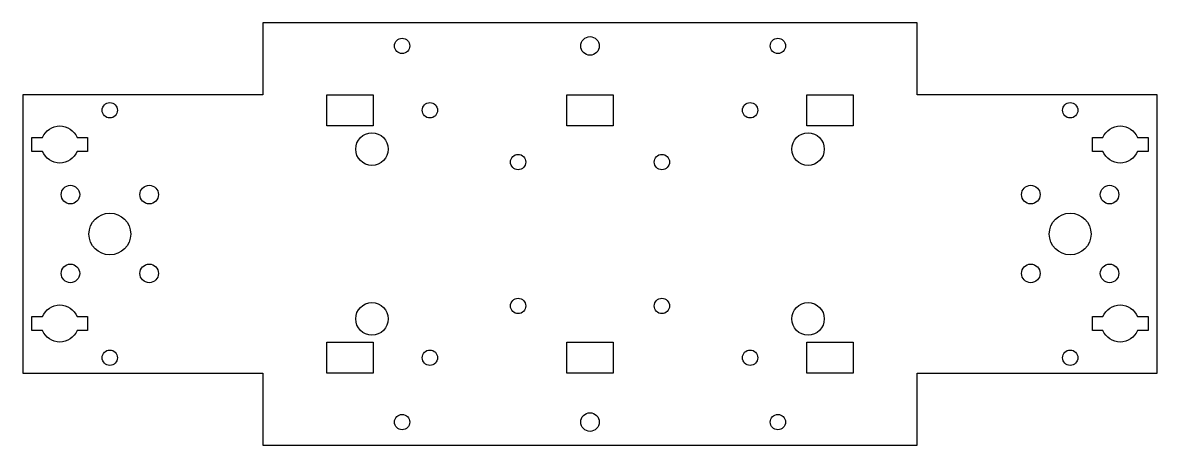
# Model space of a CAD drawing. Header units: millimetres. Extents: x -122 to 122, y -46 to 46.
import ezdxf

# ---------------------------------------------------------------- set-up
doc = ezdxf.new("R2010")
doc.units = ezdxf.units.MM

msp = doc.modelspace()

# ---------------------------------------------------------------- linework, layer by layer
for points in [[(70.5, 30), (70.5, 45.5), (-70.5, 45.5), (-70.5, 30), (-122.28, 30), (-122.28, -30), (-70.5, -30), (-70.5, -45.5), (70.5, -45.5), (70.5, -30), (122.28, -30), (122.28, 30)], [(-46.75, 30), (-46.75, 23.28), (-56.75, 23.28), (-56.75, 30)], [(5, 30), (5, 23.28), (-5, 23.28), (-5, 30)], [(46.75, 23.28), (46.75, 30), (56.75, 30), (56.75, 23.28)], [(-46.75, -23.28), (-46.75, -30), (-56.75, -30), (-56.75, -23.28)], [(-5, -30), (-5, -23.28), (5, -23.28), (5, -30)], [(46.75, -30), (46.75, -23.28), (56.75, -23.28), (56.75, -30)]]:
    msp.add_lwpolyline(points, close=True)
for points in [[(-110.57, 17.78, -0.6742), (-117.99, 17.78), (-120.28, 17.78), (-120.28, 20.78), (-117.99, 20.78, -0.6742), (-110.57, 20.78), (-108.28, 20.78), (-108.28, 17.78)], [(117.99, 17.78, -0.6742), (110.57, 17.78), (108.28, 17.78), (108.28, 20.78), (110.57, 20.78, -0.6742), (117.99, 20.78), (120.28, 20.78), (120.28, 17.78)], [(-117.99, -17.78, -0.6742), (-110.57, -17.78), (-108.28, -17.78), (-108.28, -20.78), (-110.57, -20.78, -0.6742), (-117.99, -20.78), (-120.28, -20.78), (-120.28, -17.78)], [(110.57, -17.78, -0.6742), (117.99, -17.78), (120.28, -17.78), (120.28, -20.78), (117.99, -20.78, -0.6742), (110.57, -20.78), (108.28, -20.78), (108.28, -17.78)]]:
    msp.add_lwpolyline(points, format="xyb", close=True)
for centre, radius in [((-40.5, 40.5), 1.65), ((0, 40.5), 2), ((40.5, 40.5), 1.65), ((-103.5, 26.64), 1.65), ((-34.5, 26.64), 1.65), ((34.5, 26.64), 1.65), ((103.5, 26.64), 1.65), ((-47, 18.28), 3.5), ((47, 18.28), 3.5), ((-15.5, 15.5), 1.65), ((15.5, 15.5), 1.65), ((-111.99, 8.49), 2), ((-95.01, 8.49), 2), ((95.01, 8.49), 2), ((111.99, 8.49), 2), ((-103.5, 0), 4.5), ((103.5, 0), 4.5), ((-111.99, -8.49), 2), ((-95.01, -8.49), 2), ((95.01, -8.49), 2), ((111.99, -8.49), 2), ((-15.5, -15.5), 1.65), ((15.5, -15.5), 1.65), ((-47, -18.28), 3.5), ((47, -18.28), 3.5), ((-103.5, -26.64), 1.65), ((-34.5, -26.64), 1.65), ((34.5, -26.64), 1.65), ((103.5, -26.64), 1.65), ((-40.5, -40.5), 1.65), ((0, -40.5), 2), ((40.5, -40.5), 1.65)]:
    msp.add_circle(centre, radius)

doc.saveas('drawing.dxf')
